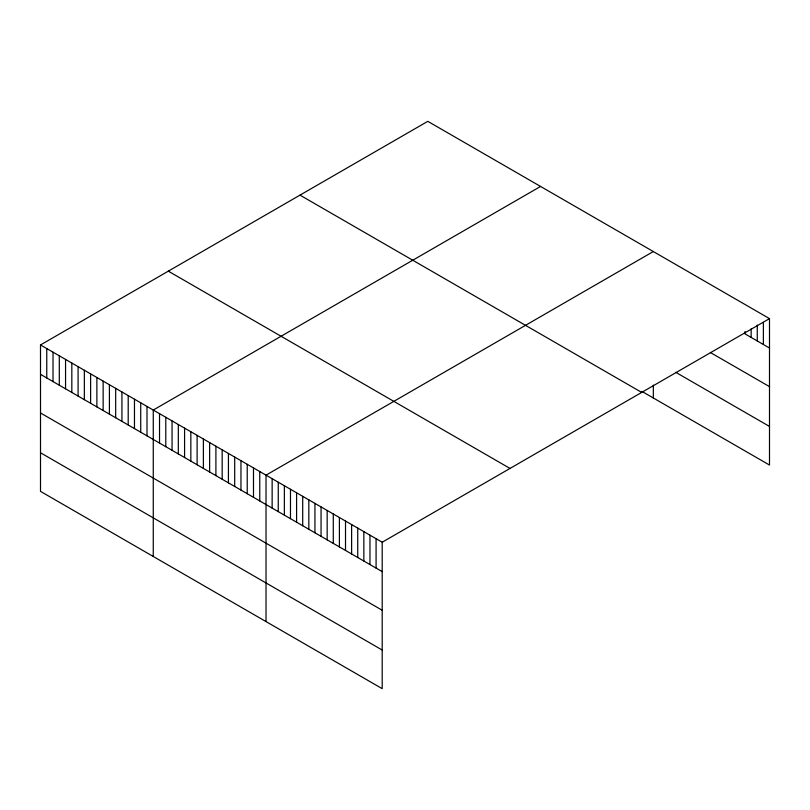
<?xml version="1.0" encoding="UTF-8"?>
<svg xmlns="http://www.w3.org/2000/svg" width="810" height="810" viewBox="0 0 810 810"><rect width="100%" height="100%" fill="white"/><g stroke="black" fill="none" stroke-linecap="round" stroke-linejoin="round"><path stroke-width="1.21" d="M40.5 344.949L382.199 542.224L382.199 688.662L40.5 491.376L40.5 344.949L427.801 121.338L769.5 318.624L769.5 465.051L641.834 391.351M540.564 186.442L153.262 410.052L153.262 556.48M653.326 251.545L266.024 475.156L266.024 621.584M382.199 542.224L769.5 318.624M769.5 348.027L745.038 333.902L745.038 331.452M710.39 352.522L769.5 386.643M675.742 372.306L769.5 426.435M299.994 195.129L641.692 392.415M168.308 271.158L510.006 468.433M40.5 374.352L382.199 571.627M40.5 412.968L382.199 610.254M40.5 452.76L382.199 650.035M763.385 322.441L763.385 344.493M757.269 325.033L757.269 340.959M751.154 328.86L751.154 337.436M653.326 385.104L653.326 397.973M376.083 538.701L376.083 568.104M369.967 535.167L369.967 564.57M363.852 531.633L363.852 561.036M357.736 528.11L357.736 557.513M351.621 524.576L351.621 553.979M345.516 521.043L345.516 550.446M339.4 517.519L339.4 546.922M333.285 513.986L333.285 543.388M327.169 510.452L327.169 539.855M321.054 506.928L321.054 536.331M314.938 503.395L314.938 532.798M308.823 499.861L308.823 529.264M302.707 496.338L302.707 525.741M296.592 492.804L296.592 522.207M290.476 489.27L290.476 518.673M284.361 485.747L284.361 515.15M278.255 482.213L278.255 511.616M272.14 478.68L272.14 508.083M259.757 471.531L259.757 500.944M253.489 467.917L253.489 497.32M247.232 464.302L247.232 493.705M240.965 460.688L240.965 490.091M234.697 457.063L234.697 486.476M228.43 453.448L228.43 482.851M222.173 449.833L222.173 479.236M215.905 446.219L215.905 475.622M209.638 442.604L209.638 472.007M203.381 438.979L203.381 468.393M197.113 435.365L197.113 464.768M190.846 431.75L190.846 461.153M184.579 428.136L184.579 457.539M178.321 424.521L178.321 453.924M172.054 420.896L172.054 450.309M165.787 417.282L165.787 446.685M159.529 413.667L159.529 443.07M146.995 406.438L146.995 435.841M140.727 402.813L140.727 432.216M134.47 399.198L134.47 428.601M128.203 395.584L128.203 424.987M121.935 391.969L121.935 421.372M115.678 388.344L115.678 417.757M109.411 384.73L109.411 414.133M103.143 381.115L103.143 410.518M96.876 377.5L96.876 406.903M90.619 373.886L90.619 403.289M84.351 370.261L84.351 399.674M78.084 366.647L78.084 396.05M71.827 363.032L71.827 392.435M65.559 359.417L65.559 388.82M59.292 355.803L59.292 385.206M53.025 352.178L53.025 381.591M46.767 348.563L46.767 377.966"/></g></svg>
